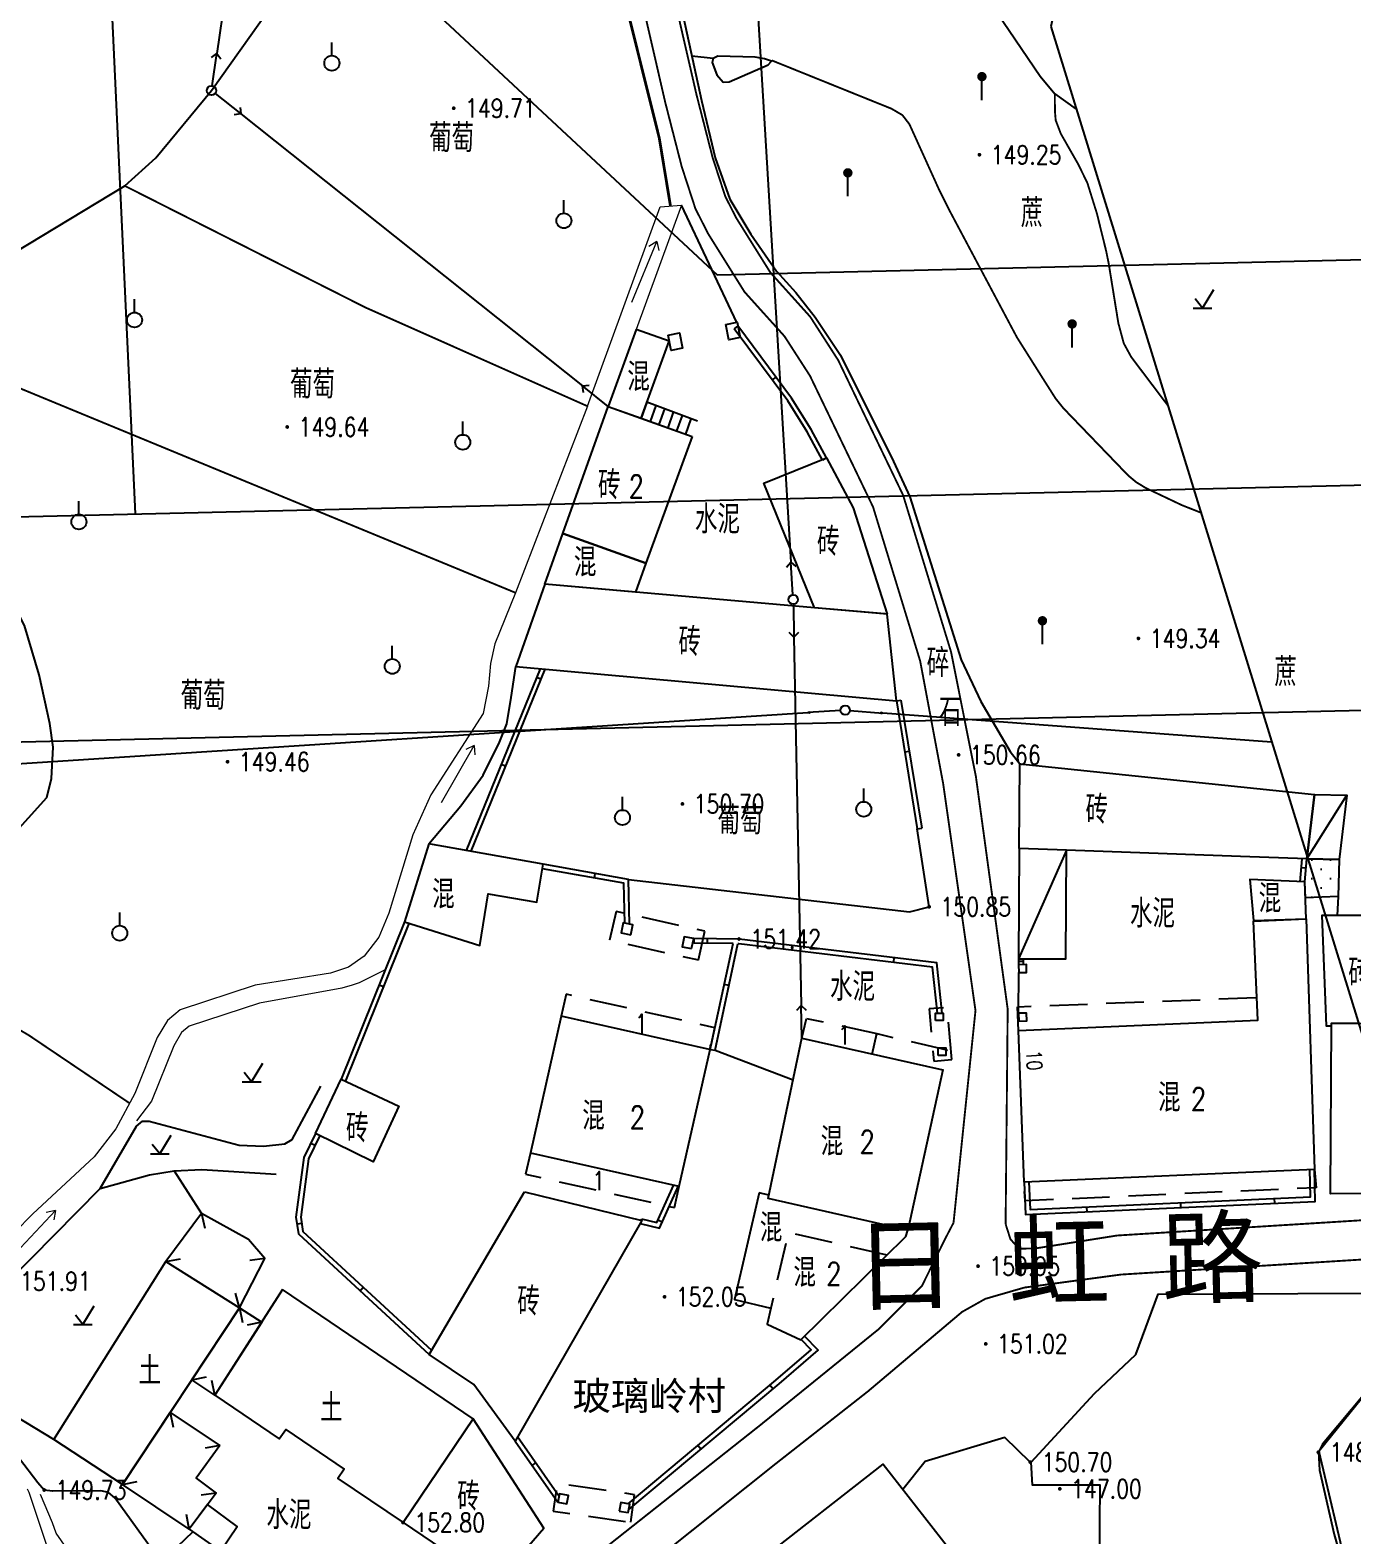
# Model space of a CAD drawing. Extents: x 529262 to 576451, y 2694391 to 2717535.
# Drawn here: x 567265.2 to 567335.6, y 2709041.1 to 2709121.3 of the extents above; entities that cross this region are included whole.
import ezdxf
from ezdxf.enums import TextEntityAlignment as Align
from ezdxf.xclip import XClip

# ---------------------------------------------------------------- set-up
doc = ezdxf.new("R2010")
doc.units = 0
doc.header["$XCLIPFRAME"] = 0
doc.linetypes.add('X2', pattern=[10, 8, -2])
doc.linetypes.add('X5', pattern=[3, 2, -1])
for name, color, linetype in [('DLDW', 8, 'Continuous'), ('DLSS', 4, 'Continuous'), ('DMTZ', 8, 'Continuous'), ('GCD', 8, 'Continuous'), ('GXYZ', 8, 'Continuous'), ('JMD', 8, 'Continuous'), ('PP-COM', 7, 'Continuous'), ('RD-中线', 40, 'Continuous'), ('RD-红线', 7, 'Continuous'), ('RD-路名', 7, 'Continuous'), ('ZBTZ', 8, 'Continuous'), ('ZJ', 7, 'Continuous')]:
    doc.layers.add(name, color=color, linetype=linetype)
doc.layers.add('SXSS', color=5, linetype='Continuous', lineweight=0)
doc.styles.add('HZ', font='rs.shx', dxfattribs={"width": 0.8, "bigfont": 'hztxt.shx'})
doc.styles.add('宋体', font='', dxfattribs={"width": 0.75})
doc.styles.add('黑体', font='simhei.ttf')
doc.styles.get('宋体').set_extended_font_data('SimSun')
doc.linetypes.add('10421', pattern='A,2,[150,AAA.SHX,S=0.5,R=0,X=0,Y=0.5],1e-11', length=2)
doc.linetypes.add('10422', pattern='A,0.75,[150,AAA.SHX,S=0.5,R=0,X=0,Y=0.5],1.5,[177,AAA.SHX,S=1,R=0,X=0,Y=0.4],0.75', length=3)
doc.linetypes.add('1161', pattern='A,0,[149,AAA.SHX,S=0.15,R=0,X=0,Y=0],-1.6', length=1.6)
doc.linetypes.add('445', pattern='A,8,-0.5,[147,AAA.SHX,S=1,R=0,X=0,Y=0],-1.5', length=10)

# ---------------------------------------------------------------- blocks, each defined once
blk = doc.blocks.new('A$C19FD0107')
at = {"layer": 'RD-中线', "color": 8, "linetype": 'Continuous', "flags": 128}
blk.add_lwpolyline([(-3741.979, 15023.644), (-3727.148, 14704.886)], dxfattribs=at)
for points in [[(-3924.204, 14701.033), (-3893.099, 14701.145, 0.004683), (-3889.353, 14701.193), (-3782.028, 14703.589, 0.000332), (-3781.629, 14703.598), (-3619.447, 14707.431, -0.006741), (-3614.055, 14707.485), (-3485.741, 14707.057, -0.035566), (-3464.488, 14705.472), (-3325.95, 14685.165, -0.015566), (-3307.565, 14681.883, 0.009233), (-3276.978, 14676.022), (-3080.162, 14637.603)], [(-4490.734, 14139.438, 0), (-4490.29, 14139.417)], [(-3818.251, 14086.168, 0), (-3817.74, 14086.169)]]:
    blk.add_lwpolyline(points, format="xyb", dxfattribs=at)
at = {"layer": 'RD-红线', "color": 8}
for points in [[(-3716.615, 14736.686), (-3696.164, 14717.621, 0.407531)], [(-3696.164, 14717.621), (-3619.73, 14719.427, -0.006741), (-3614.015, 14719.485), (-3519.914, 14719.171)]]:
    blk.add_lwpolyline(points, format="xyb", dxfattribs=at)
at = {"layer": 'RD-红线', "color": 8, "linetype": 'Continuous', "flags": 128}
blk.add_lwpolyline([(-3873.088, 14689.553), (-3781.76, 14691.592, 0.000332), (-3781.346, 14691.602), (-3616.629, 14695.494), (-3599.992, 14695.438)], format="xyb", dxfattribs=at)
blk = doc.blocks.new('gc013c')
at = {"linetype": 'Continuous'}
blk.add_line((0.5, 0), (4, 0), dxfattribs=at)
at = {"linetype": 'Continuous', "const_width": 0.15, "flags": 128}
blk.add_lwpolyline([(3.775, 0, 1), (3.925, 0, 1)], format="xyb", close=True, dxfattribs=at)
blk = doc.blocks.new('gc170')
at = {"color": 8, "linetype": 'Continuous'}
blk.add_circle((0, 0), 0.5, dxfattribs=at)
blk = doc.blocks.new('gc086')
at = {"color": 8}
for p, q in [((0, 0), (7, 0)), ((7, 0), (6.18, 0.57)), ((7, 0), (6.18, -0.57))]:
    blk.add_line(p, q, dxfattribs=at)
blk = doc.blocks.new('gc013b')
at = {"linetype": 'Continuous'}
blk.add_line((0.5, 0), (4, 0), dxfattribs=at)
at = {"linetype": 'Continuous', "flags": 128}
blk.add_lwpolyline([(3.5, 0.5), (4, 0), (3.5, -0.5)], dxfattribs=at)
blk = doc.blocks.new('gc165')
at = {"color": 8}
blk.add_line((0, 0), (0, 2), dxfattribs=at)
at = {"color": 8, "const_width": 0.5}
blk.add_lwpolyline([(-0.25, 2.5, 1), (0.25, 2.5, 1)], format="xyb", close=True, dxfattribs=at)
blk = doc.blocks.new('gc125')
at = {"color": 8}
blk.add_line((0, 0.8), (0, 2.2), dxfattribs=at)
blk.add_circle((0, 0), 0.8, dxfattribs=at)
blk = doc.blocks.new('GC200')
at = {"linetype": 'Continuous', "const_width": 0.2, "flags": 128}
blk.add_lwpolyline([(-0.1, 0, 1), (0.1, 0, 1)], format="xyb", close=True, dxfattribs=at)
blk = doc.blocks.new('gc123')
at = {"color": 8}
for p, q in [((0, 0), (1.2, 2)), ((-1, 0), (1, 0)), ((0, 0), (-0.8, 1))]:
    blk.add_line(p, q, dxfattribs=at)

msp = doc.modelspace()

# ---------------------------------------------------------------- hatches: boundary and pattern name
at = {"layer": 'DLDW', "linetype": 'Continuous'}
h = msp.add_hatch(dxfattribs=at)
h.set_pattern_fill('1061', color=256, scale=0.5, style=0)
h.set_pattern_definition([(0, (114.99765, 2.56804), (0.5, 0.5), [0, -1]), (0, (115.49765, 3.06804), (0.5, 0.5), [0, -1])])
h.paths.add_polyline_path([(567334.951, 2709077.073), (567334.894, 2709075.105), (567333.156, 2709075.033), (567333.23, 2709077.106)])

# ---------------------------------------------------------------- linework, layer by layer
at = {"color": 8, "linetype": 'Continuous', "flags": 128}
msp.add_lwpolyline([(567209.956, 2709328.306), (567242.359, 2709376.873), (567237.386, 2709487.838), (567226.241, 2709566.338), (567250.471, 2709637.466), (567310.691, 2709648.291), (567365.176, 2709659.753), (567568.23, 2709904.38), (567652.452, 2709866.094), (567570.025, 2709683.533), (567490.632, 2709613.794), (567456.674, 2709542.126), (567415.71, 2709492.593), (567416.103, 2709370.575), (567398.267, 2709255.857), (567341.513, 2709220.051), (567319.6, 2709121.447), (567354.869, 2709007.157), (567377.977, 2708907.793), (567342.698, 2708646.362), (567189.906, 2708654.057), (567219.676, 2708986.987), (567146.446, 2709250.882)], dxfattribs=at)
at = {"layer": 'DLDW', "linetype": 'Continuous', "elevation": 148.813, "flags": 128}
msp.add_lwpolyline([(567334.951, 2709077.073), (567334.894, 2709075.105), (567333.156, 2709075.033), (567333.127, 2709075.888), (567333.23, 2709077.106)], close=True, dxfattribs=at)
at = {"layer": 'DLSS', "linetype": 'X2', "const_width": 0.1, "flags": 128}
msp.add_lwpolyline([(567317.192, 2709057.662), (567317.303, 2709069.11), (567315.611, 2709081.491), (567314.288, 2709088.129), (567311.735, 2709096.48), (567308.275, 2709103.677), (567306.784, 2709105.992), (567304.664, 2709108.346), (567302.85, 2709111.246), (567302.262, 2709112.401), (567301.591, 2709114.463), (567300.731, 2709117.816), (567298.587, 2709127.127), (567297.714, 2709132.374), (567295.643, 2709147.586), (567296.397, 2709153.684), (567299.665, 2709172.856), (567300.506, 2709183.401), (567300.818, 2709191.078), (567301.471, 2709192.936), (567302.533, 2709194.287), (567310.959, 2709203.995), (567315.449, 2709209.747), (567319.106, 2709213.635), (567319.962, 2709215.01), (567320.328, 2709216.144), (567320.34, 2709217.012), (567319.065, 2709218.56), (567316.97, 2709219.629), (567310.921, 2709222.078), (567304.017, 2709225.375), (567297.956, 2709228.499), (567294.865, 2709230.534), (567290.975, 2709233.186), (567289.323, 2709234.327), (567287.563, 2709236.221), (567285.906, 2709239.201), (567285.071, 2709241.695), (567284.726, 2709243.527), (567284.826, 2709246.681), (567284.785, 2709247.616), (567284.804, 2709248.302), (567285.302, 2709252.568)], dxfattribs=at)
at = {"layer": 'DLSS', "linetype": 'Continuous', "const_width": 0.1, "flags": 128}
for points in [[(567314.419, 2709057.73), (567315.588, 2709069.035), (567313.867, 2709081.118), (567312.641, 2709087.654), (567310.134, 2709095.855), (567306.777, 2709102.838), (567305.418, 2709104.947), (567303.29, 2709107.31), (567301.357, 2709110.401), (567300.674, 2709111.743), (567299.944, 2709113.984), (567299.065, 2709117.411), (567296.905, 2709126.794)], [(567339.798, 2709055.996), (567323.333, 2709054.97), (567318.196, 2709054.279)]]:
    msp.add_lwpolyline(points, dxfattribs=at)
at = {"layer": 'DLSS', "linetype": 'Continuous', "const_width": 0.1, "elevation": 151.029, "flags": 128}
msp.add_lwpolyline([(567314.419, 2709057.73), (567313.976, 2709056.881), (567312.744, 2709054.38), (567310.46, 2709052.085), (567304.114, 2709046.941), (567288.721, 2709034.756), (567286.121, 2709032.483), (567281.85, 2709027.799), (567280.825, 2709026.96), (567279.625, 2709026.401), (567277.979, 2709025.929), (567261.674, 2709023.193), (567258.783, 2709022.943), (567257.024, 2709022.846)], dxfattribs=at)
at = {"layer": 'DLSS', "linetype": 'X2', "const_width": 0.1, "flags": 128}
for points, elevation in [([(567339.164, 2709058.05), (567323.129, 2709057.05), (567318.781, 2709056.363), (567317.918, 2709056.349), (567317.45, 2709056.847), (567317.192, 2709057.662)], 149.937), ([(567294.17, 2709010.906), (567289.248, 2709016.548), (567282.765, 2709022.726), (567282.693, 2709023.55), (567282.786, 2709024.201), (567283.764, 2709025.923), (567288.177, 2709031.071), (567295.059, 2709036.994), (567304.853, 2709044.819), (567309.866, 2709048.753), (567314.872, 2709052.98), (567316.11, 2709053.677), (567318.196, 2709054.279)], 150.224)]:
    msp.add_lwpolyline(points, dxfattribs=dict(at, elevation=elevation))
at = {"layer": 'DMTZ', "linetype": '10421', "flags": 128}
for points, elevation in [([(567256.13, 2709043.929), (567256.095, 2709045.046), (567257.716, 2709051.422), (567258.635, 2709063.536), (567260.225, 2709070.589), (567260.028, 2709072.764), (567260.498, 2709073.973), (567260.916, 2709074.616), (567266.127, 2709080.389), (567266.389, 2709081.388), (567266.466, 2709083.059), (567266.293, 2709084.331), (567265.726, 2709086.912), (567264.936, 2709089.535), (567264.015, 2709091.372), (567261.999, 2709094.454), (567260.831, 2709096.538), (567258.536, 2709101.625), (567257.747, 2709102.519), (567255.797, 2709104.131), (567255.573, 2709104.902), (567255.602, 2709106.735), (567255.765, 2709110.796), (567256.128, 2709112.144), (567258.156, 2709116.082), (567258.478, 2709117.405), (567258.48, 2709119.536), (567258.294, 2709123.894), (567257.742, 2709131.122), (567258.03, 2709140.215), (567258.211, 2709141.85), (567258.62, 2709142.489), (567258.903, 2709142.691), (567260.128, 2709143.09), (567262.565, 2709143.485), (567264.27, 2709143.324), (567267.59, 2709142.562), (567270.346, 2709141.543), (567282.141, 2709137.256), (567284.271, 2709136.863), (567290.328, 2709137.287), (567292.825, 2709137.736)], 149.685), ([(567297.824, 2709137.003), (567297.742, 2709135.507), (567297.979, 2709131.558), (567298.454, 2709128.478), (567299.261, 2709125.517), (567301.002, 2709117.506), (567301.718, 2709114.46), (567302.51, 2709112.25), (567303.62, 2709110.384), (567304.996, 2709108.425), (567306.016, 2709107.289), (567307.05, 2709105.964)], 148.98), ([(567255.602, 2709106.735), (567256.841, 2709105.377), (567257.176, 2709105.3), (567258.634, 2709105.942), (567261.459, 2709107.639), (567270.294, 2709112.957), (567271.931, 2709114.461), (567274.895, 2709118.038), (567277.959, 2709122.338), (567280.441, 2709124.964), (567282.34, 2709126.394), (567284.55, 2709127.04), (567286.87, 2709127.278), (567294.666, 2709127.383)], 150.301), ([(567315.739, 2709123.685), (567315.739, 2709123.685), (567315.739, 2709123.685), (567315.739, 2709123.685), (567315.739, 2709123.685), (567319.026, 2709118.802), (567319.813, 2709117.871), (567320.957, 2709117.05)], 148.97), ([(567301.621, 2709119.743), (567301.571, 2709119.536), (567301.82, 2709118.872), (567302.145, 2709118.484), (567302.464, 2709118.51), (567304.549, 2709119.407), (567304.72, 2709119.606), (567304.354, 2709119.73), (567303.851, 2709119.811), (567301.867, 2709119.871), (567301.621, 2709119.743)], 149.611), ([(567307.05, 2709105.964), (567308.4, 2709103.952), (567311.22, 2709098.286), (567312.097, 2709096.397), (567314.821, 2709087.715), (567315.867, 2709085.487), (567317.427, 2709082.836), (567317.945, 2709082.169)], 150.375), ([(567286.484, 2709077.917), (567288.176, 2709079.934), (567289.376, 2709081.569), (567290.241, 2709083.326), (567290.63, 2709084.297), (567290.861, 2709085.707), (567291.104, 2709087.359)], 150.71), ([(567263.701, 2709046.43), (567263.146, 2709047.302), (567262.552, 2709048.355), (567262.394, 2709048.976), (567262.413, 2709050.807), (567262.696, 2709052.811), (567263.068, 2709053.548), (567264.104, 2709054.615), (567268.972, 2709059.558), (567270.907, 2709062.871), (567271.22, 2709063.149), (567271.578, 2709063.137), (567276.374, 2709061.871), (567277.678, 2709061.809), (567278.816, 2709061.928), (567279.202, 2709062.166), (567280.732, 2709065.006)], 150.883), ([(567268.972, 2709059.558), (567271.601, 2709060.274), (567272.921, 2709060.494), (567274.39, 2709060.575), (567278.349, 2709060.325)], 151.897), ([(567266.499, 2709046.188), (567263.409, 2709048.045), (567263.054, 2709048.419), (567263.099, 2709049.344), (567264.104, 2709054.615)], 152.585), ([(567265.998, 2709043.493), (567265.649, 2709043.88), (567263.701, 2709046.43)], 150.883), ([(567273.907, 2709041.262), (567273.081, 2709040.462), (567272.433, 2709040.219), (567272.063, 2709040.094), (567271.818, 2709040.219), (567269.763, 2709043.075), (567269.419, 2709043.355), (567269.008, 2709043.448), (567266.432, 2709043.424), (567265.998, 2709043.493)], 150.09)]:
    msp.add_lwpolyline(points, dxfattribs=dict(at, elevation=elevation))
at = {"layer": 'DMTZ', "linetype": '10422', "flags": 128}
for points, elevation in [([(567297.113, 2709076.022), (567312.066, 2709074.283)], 151.427), ([(567336.427, 2709048.764), (567334.071, 2709045.93), (567333.847, 2709045.507), (567333.91, 2709044.551), (567334.685, 2709041.129), (567335.983, 2709036.593), (567336.305, 2709035.76), (567338.681, 2709032.069), (567340.869, 2709027.587), (567342.496, 2709024.906), (567343.931, 2709022.354), (567344.703, 2709020.003)], 149.239)]:
    msp.add_lwpolyline(points, dxfattribs=dict(at, elevation=elevation))
at = {"layer": 'GXYZ', "linetype": 'Continuous'}
for p, q in [((567278.788, 2709144.979, 151.444), (567275.181, 2709120.017)), ((567303.511, 2709130.149), (567305.762, 2709092.918)), ((567276.459, 2709116.793), (567294.664, 2709102.303, 150.063)), ((567305.922, 2709088.922), (567306.311, 2709069.306, 151.478)), ((567261.47, 2709081.97), (567306.659, 2709084.902)), ((567310.649, 2709084.883), (567331.359, 2709083.341, 68.525))]:
    msp.add_line(p, q, dxfattribs=at)
at = {"layer": 'JMD', "linetype": 'Continuous'}
for p, q in [((567302.932, 2709105.501), (567302.731, 2709105.352)), ((567304.956, 2709102.775, 150.262), (567304.755, 2709102.626, 150.262)), ((567298.09, 2709101.432), (567297.784, 2709100.586)), ((567300.775, 2709100.425), (567298.09, 2709101.432)), ((567298.558, 2709101.256), (567298.256, 2709100.417)), ((567299.026, 2709101.081), (567298.729, 2709100.247)), ((567299.494, 2709100.905), (567299.202, 2709100.078)), ((567299.962, 2709100.73), (567299.674, 2709099.909)), ((567297.784, 2709100.586), (567300.495, 2709099.615)), ((567300.43, 2709100.554), (567300.147, 2709099.74)), ((567307.661, 2709098.47), (567307.441, 2709098.351)), ((567292.217, 2709086.791, 150.366), (567292.449, 2709086.697, 150.366)), ((567311.373, 2709085.535), (567311.619, 2709085.575)), ((567311.817, 2709082.806), (567312.064, 2709082.846)), ((567290.331, 2709082.161, 150.366), (567290.563, 2709082.066, 150.366)), ((567333.23, 2709077.106, 149.494), (567335.37, 2709080.503, 150.851)), ((567312.485, 2709078.713), (567312.731, 2709078.753)), ((567320.434, 2709077.569), (567317.885, 2709071.794)), ((567295.324, 2709076.339), (567295.28, 2709076.093)), ((567333.188, 2709076.619), (567332.939, 2709076.64)), ((567300.585, 2709072.868), (567300.582, 2709072.618)), ((567301.302, 2709072.861, 151.477), (567301.3, 2709072.611, 151.477)), ((567306.278, 2709072.449, 151.477), (567306.248, 2709072.201, 151.477)), ((567311.243, 2709071.852, 151.477), (567311.213, 2709071.604, 151.477)), ((567317.885, 2709071.666), (567318.135, 2709071.664)), ((567283.828, 2709070.407), (567284.06, 2709070.314)), ((567302.46, 2709070.368, 151.421), (567302.215, 2709070.421, 151.421)), ((567301.45, 2709066.953), (567301.483, 2709067.201)), ((567280.195, 2709061.968), (567280.419, 2709061.858)), ((567331.523, 2709058.771), (567331.512, 2709059.021)), ((567274.374, 2709058.228), (567274.543, 2709057.446)), ((567321.534, 2709058.318), (567321.522, 2709058.568)), ((567326.528, 2709058.545), (567326.517, 2709058.795)), ((567279.457, 2709057.673, 151.62), (567279.704, 2709057.711, 151.62)), ((567297.775, 2709057.864), (567297.794, 2709057.942)), ((567298.905, 2709057.764, 152.299), (567298.677, 2709057.866, 152.299)), ((567272.474, 2709055.663), (567273.26, 2709055.811)), ((567277.742, 2709055.819), (567276.947, 2709055.728)), ((567282.812, 2709054.112, 151.62), (567282.981, 2709054.295, 151.62)), ((567276.385, 2709053.204), (567276.175, 2709053.976)), ((567276.385, 2709053.204), (567276.551, 2709052.422)), ((567277.579, 2709052.441), (567276.798, 2709052.269)), ((567273.847, 2709049.361), (567274.631, 2709049.521)), ((567275.088, 2709048.542), (567274.921, 2709049.325)), ((567304.794, 2709048.878, 151.279), (567304.634, 2709049.07, 151.279)), ((567272.696, 2709047.616), (567272.856, 2709046.833)), ((567275.343, 2709045.869), (567274.556, 2709045.725)), ((567300.96, 2709045.669, 151.279), (567300.8, 2709045.86, 151.279)), ((567291.978, 2709044.795), (567292.183, 2709044.938)), ((567270.167, 2709043.785), (567270.951, 2709043.943)), ((567275.15, 2709043.331), (567274.359, 2709043.216)), ((567273.713, 2709041.407), (567273.578, 2709042.195))]:
    msp.add_line(p, q, dxfattribs=at)
at = {"layer": 'JMD', "linetype": 'Continuous', "flags": 128}
for points, elevation in [([(567302.3, 2709105.585), (567302.894, 2709105.706), (567303.049, 2709104.883), (567302.455, 2709104.762)], 150.454), ([(567299.266, 2709104.685), (567297.518, 2709105.317), (567296.034, 2709101.213), (567297.784, 2709100.586)], 149.602), ([(567299.228, 2709105.013), (567299.822, 2709105.134), (567299.977, 2709104.311), (567299.383, 2709104.19)], 150.444), ([(567300.495, 2709099.615), (567298.029, 2709092.866), (567293.606, 2709094.448), (567296.034, 2709101.213)], 150.705), ([(567307.017, 2709090.493), (567304.318, 2709097.13), (567307.661, 2709098.47), (567309.079, 2709095.816), (567310.877, 2709090.141)], 150.54), ([(567298.029, 2709092.866), (567297.49, 2709091.324), (567292.652, 2709091.746), (567293.606, 2709094.448)], 150.597), ([(567317.919, 2709077.66), (567317.945, 2709082.169), (567333.649, 2709080.536), (567333.23, 2709077.106), (567329.694, 2709077.234), (567320.434, 2709077.569)], 150.765), ([(567286.484, 2709077.917), (567285.174, 2709073.759), (567289.184, 2709072.496), (567289.641, 2709075.256), (567292.231, 2709074.814), (567292.572, 2709076.826)], 150.555), ([(567333.194, 2709073.916), (567333.127, 2709075.888), (567330.201, 2709076.008), (567330.386, 2709073.825)], 150.029), ([(567297.225, 2709073.071), (567297.337, 2709073.603), (567296.826, 2709073.701), (567296.714, 2709073.169)], 153.434), ([(567300.473, 2709072.336), (567300.585, 2709072.868), (567300.074, 2709072.966), (567299.962, 2709072.434)], 152.399), ([(567317.895, 2709071.055), (567318.313, 2709071.066), (567318.302, 2709071.484), (567317.884, 2709071.473)], 150.844), ([(567313.461, 2709068.496), (567313.461, 2709068.896), (567313.861, 2709068.896), (567313.861, 2709068.496)], 150.881), ([(567317.898, 2709068.471), (567318.316, 2709068.482), (567318.305, 2709068.9), (567317.887, 2709068.889)], 150.825), ([(567313.605, 2709066.645), (567313.605, 2709067.045), (567314.005, 2709067.045), (567314.005, 2709066.645)], 150.875), ([(567281.811, 2709065.38), (567284.874, 2709063.938), (567283.51, 2709060.983), (567280.446, 2709062.48)], 150.684), ([(567291.579, 2709059.37), (567297.821, 2709057.852), (567291.067, 2709046.1), (567288.873, 2709049.113), (567286.486, 2709050.72)], 151.923), ([(567304.063, 2709059.331), (567302.752, 2709053.635), (567304.689, 2709053.184), (567304.486, 2709052.322), (567306.278, 2709051.488), (567311.884, 2709056.991), (567311.977, 2709057.332), (567304.54, 2709059.027), (567304.578, 2709059.201)], 151.563), ([(567276.385, 2709053.204), (567277.742, 2709055.819), (567276.866, 2709056.843), (567274.374, 2709058.228), (567272.474, 2709055.663)], 153.099), ([(567266.499, 2709046.188), (567272.474, 2709055.663), (567276.385, 2709053.204), (567270.167, 2709043.785)], 152.585), ([(567278.684, 2709054.169), (567275.088, 2709048.542), (567278.514, 2709046.222), (567278.853, 2709046.722), (567281.976, 2709044.608), (567281.637, 2709044.108), (567285.101, 2709041.763), (567288.83, 2709047.292)], 152.289), ([(567322.13, 2709028.75), (567322.155, 2709035.366), (567322.219, 2709043.75), (567318.623, 2709043.75), (567318.558, 2709044.981), (567321.924, 2709048.643), (567324.134, 2709050.712), (567325.323, 2709053.929), (567336.477, 2709053.983), (567337.48, 2709049.995), (567333.87, 2709045.551), (567335.983, 2709036.593), (567338.681, 2709032.069), (567344.269, 2709021.325), (567343.781, 2709020.603), (567335.177, 2709024.26), (567328.315, 2709027.89), (567322.13, 2709028.75)], 650.295), ([(567276.385, 2709053.204), (567277.579, 2709052.441), (567275.088, 2709048.542), (567273.847, 2709049.361)], 153.099), ([(567275.343, 2709045.869), (567274.086, 2709044.126), (567275.15, 2709043.331), (567273.713, 2709041.407), (567270.167, 2709043.785), (567272.696, 2709047.616)], 151.367), ([(567314.667, 2709039.752), (567305.402, 2709032.528), (567302.783, 2709037.181), (567304.082, 2709039.723), (567310.679, 2709044.867)], 148.663), ([(567293.346, 2709042.838), (567293.825, 2709042.761), (567293.917, 2709043.208), (567293.438, 2709043.285)], 151.368), ([(567273.713, 2709041.407), (567275.384, 2709040.243), (567276.276, 2709041.542), (567274.696, 2709042.722)], 150.441), ([(567296.616, 2709042.374), (567297.095, 2709042.297), (567297.187, 2709042.744), (567296.708, 2709042.821)], 151.149)]:
    msp.add_lwpolyline(points, close=True, dxfattribs=dict(at, elevation=elevation))
for points, elevation in [([(567307.441, 2709098.351), (567306.628, 2709099.861), (567305.589, 2709101.503), (567302.731, 2709105.352)], 150.262), ([(567307.661, 2709098.47), (567306.844, 2709099.987), (567305.796, 2709101.644), (567302.932, 2709105.501)], 150.262), ([(567292.401, 2709087.242), (567288.459, 2709077.563)], 150.366), ([(567292.661, 2709087.219), (567288.711, 2709077.518)], 150.366), ([(567333.649, 2709080.536), (567335.37, 2709080.503), (567334.951, 2709077.073), (567333.23, 2709077.106), (567333.649, 2709080.536)], 150.851), ([(567313.818, 2709068.896), (567313.53, 2709071.577), (567302.994, 2709072.844), (567300.585, 2709072.868)], 151.477), ([(567302.685, 2709072.597), (567300.582, 2709072.618)], 151.477), ([(567301.45, 2709066.953), (567301.716, 2709066.917), (567302.94, 2709072.595)], 151.421), ([(567301.483, 2709067.201), (567301.52, 2709067.196), (567302.685, 2709072.597)], 151.421), ([(567313.566, 2709068.896), (567313.302, 2709071.353), (567302.977, 2709072.594), (567302.94, 2709072.595)], 151.477), ([(567279.819, 2709061.2), (567279.402, 2709058.029), (567279.541, 2709057.131), (567286.486, 2709050.72)], 151.62), ([(567280.061, 2709061.127), (567279.654, 2709058.032), (567279.774, 2709057.256), (567286.615, 2709050.94)], 151.62), ([(567297.735, 2709057.699), (567298.765, 2709057.448), (567299.764, 2709059.69)], 152.299), ([(567297.794, 2709057.942), (567298.621, 2709057.74), (567299.515, 2709059.746)], 152.299), ([(567297.095, 2709042.759), (567304.962, 2709049.345), (567306.841, 2709050.96), (567306.301, 2709051.511)], 151.279), ([(567297.127, 2709042.459), (567305.124, 2709049.154), (567307.207, 2709050.945), (567306.479, 2709051.686)], 151.279)]:
    msp.add_lwpolyline(points, dxfattribs=dict(at, elevation=elevation))
for points in [[(567310.877, 2709090.141), (567310.753, 2709090.167), (567307.017, 2709090.493), (567292.652, 2709091.746), (567291.104, 2709087.359), (567311.373, 2709085.535)], [(567320.434, 2709077.569), (567317.919, 2709077.66), (567317.885, 2709071.794), (567320.401, 2709071.78)], [(567333.644, 2709060.574), (567318.184, 2709059.891), (567317.876, 2709067.966), (567330.62, 2709068.529), (567330.387, 2709073.793), (567333.194, 2709073.916)], [(567337.391, 2709074.099), (567334.038, 2709074.095), (567334.271, 2709068.224), (567334.539, 2709068.223), (567334.54, 2709068.36), (567337.362, 2709068.346)], [(567301.45, 2709066.953), (567301.418, 2709066.96), (567293.525, 2709068.735), (567291.889, 2709061.461), (567299.782, 2709059.686), (567299.814, 2709059.679)], [(567306.346, 2709067.556), (567313.842, 2709065.87), (567311.977, 2709057.332), (567304.54, 2709059.027)], [(567288.83, 2709047.292), (567285.101, 2709041.763), (567289.24, 2709038.959), (567289.995, 2709038.447), (567292.598, 2709041.456)]]:
    msp.add_lwpolyline(points, close=True, dxfattribs=at)
for points in [[(567311.373, 2709085.535), (567312.485, 2709078.713)], [(567311.619, 2709085.575), (567312.731, 2709078.753)], [(567297.159, 2709073.637), (567297.113, 2709076.022), (567292.572, 2709076.826)], [(567332.877, 2709075.898), (567332.98, 2709077.115)], [(567333.127, 2709075.888), (567333.23, 2709077.106)], [(567296.908, 2709073.685), (567296.867, 2709075.812), (567292.528, 2709076.58)], [(567285.174, 2709073.759), (567281.811, 2709065.38)], [(567285.406, 2709073.666), (567282.043, 2709065.287)], [(567317.885, 2709071.794), (567317.884, 2709071.473)], [(567318.135, 2709071.793), (567318.134, 2709071.48)], [(567338.783, 2709059.285), (567334.494, 2709059.267), (567334.54, 2709068.36), (567335.984, 2709068.353)], [(567280.446, 2709062.48), (567279.819, 2709061.2)], [(567280.67, 2709062.37), (567280.061, 2709061.127)], [(567318.184, 2709059.891), (567318.26, 2709058.17), (567333.679, 2709058.869), (567333.644, 2709060.574)], [(567318.433, 2709059.902), (567318.498, 2709058.431), (567333.424, 2709059.108), (567333.394, 2709060.569)], [(567291.204, 2709046.34), (567293.415, 2709043.175)], [(567291.067, 2709046.1), (567293.346, 2709042.838)]]:
    msp.add_lwpolyline(points, dxfattribs=at)
at = {"layer": 'JMD', "linetype": 'X5', "flags": 128}
for points, elevation in [([(567300.83, 2709071.728), (567301.183, 2709073.255), (567296.444, 2709074.311), (567296.091, 2709072.784)], 152.767), ([(567314.336, 2709066.421), (567314.087, 2709069.203), (567313.124, 2709069.117), (567313.373, 2709066.335)], 152.289), ([(567297.228, 2709041.775), (567297.421, 2709043.243), (567293.313, 2709043.836), (567293.102, 2709042.37)], 153.579)]:
    msp.add_lwpolyline(points, close=True, dxfattribs=dict(at, elevation=elevation))
for points in [[(567301.45, 2709066.953), (567301.711, 2709068.117), (567293.787, 2709069.899), (567293.525, 2709068.735)], [(567310.094, 2709066.713), (567310.332, 2709067.802), (567314.053, 2709066.94), (567313.842, 2709065.87)], [(567291.889, 2709061.461), (567291.632, 2709060.318), (567299.557, 2709058.536), (567299.814, 2709059.679)]]:
    msp.add_lwpolyline(points, dxfattribs=at)
for points, elevation in [([(567317.876, 2709067.966), (567317.827, 2709069.24), (567330.567, 2709069.726)], 149.819), ([(567306.346, 2709067.556), (567306.597, 2709068.618), (567310.332, 2709067.802), (567310.094, 2709066.713)], 151.478), ([(567333.644, 2709060.574), (567333.738, 2709059.596), (567318.228, 2709058.897), (567318.184, 2709059.891)], 152.541), ([(567310.877, 2709056.005), (567305.617, 2709057.216), (567304.689, 2709053.184)], 154.56)]:
    msp.add_lwpolyline(points, dxfattribs=dict(at, elevation=elevation))
at = {"layer": 'JMD', "linetype": '445', "elevation": 150.701, "flags": 128}
msp.add_lwpolyline([(567318.508, 2709044.981), (567317.155, 2709046.299), (567312.909, 2709045.007), (567311.726, 2709043.523)], dxfattribs=at)
at = {"layer": 'SXSS', "color": 8, "linetype": 'Continuous', "const_width": 0.15, "flags": 128}
msp.add_lwpolyline([(567299.344, 2709111.891), (567298.748, 2709115.506), (567296.558, 2709124.304), (567296.171, 2709126.421), (567295.972, 2709126.863), (567295.746, 2709127.208), (567294.576, 2709128.164), (567294.393, 2709128.485), (567294.449, 2709128.93), (567295.057, 2709130.591), (567295.227, 2709131.416), (567295.233, 2709132.205), (567295.04, 2709135.126), (567294.497, 2709137.535), (567294.169, 2709138.469)], dxfattribs=at)
at = {"layer": 'SXSS', "color": 8, "linetype": 'Continuous', "flags": 128}
for points, elevation in [([(567294.933, 2709101.221), (567298.791, 2709111.853), (567299.925, 2709111.931)], 150.515), ([(567299.925, 2709111.931), (567297.518, 2709105.317)], 148.665), ([(567294.933, 2709101.221), (567291.086, 2709091.29), (567289.982, 2709088.57), (567289.753, 2709087.522), (567289.653, 2709086.308), (567289.375, 2709084.853), (567286.58, 2709080.53), (567285.632, 2709078.389), (567284.344, 2709074.222), (567283.81, 2709072.943), (567283.032, 2709071.926), (567282.192, 2709071.344), (567281.242, 2709071.022), (567277.222, 2709070.384), (567273.238, 2709069.073), (567272.558, 2709068.506), (567272.013, 2709067.593), (567270.813, 2709064.623), (567269.816, 2709062.738), (567268.657, 2709061.244), (567265.392, 2709058.198), (567263.417, 2709056.221)], 150.515), ([(567284.149, 2709071.205), (567282.769, 2709070.506), (567282.4, 2709070.383), (567281.843, 2709070.233), (567277.452, 2709069.432), (567273.721, 2709068.203), (567273.311, 2709067.862), (567272.891, 2709067.157), (567271.7, 2709064.211), (567270.916, 2709063.158)], 150.515), ([(567269.427, 2709025.474), (567269.095, 2709027.327), (567268.904, 2709028.757), (567268.616, 2709034.036), (567268.409, 2709035.388), (567268.155, 2709036.246), (567266.698, 2709039.162), (567266.247, 2709040.213), (567265.184, 2709043.362), (567265.1, 2709043.534)], 150.091), ([(567269.845, 2709025.591), (567270.224, 2709026.736), (567270.493, 2709028.695), (567269.814, 2709031.904), (567269.662, 2709035.494), (567268.465, 2709038.564), (567266.631, 2709041.19), (567266.439, 2709041.754), (567265.792, 2709043.263)], 150.883)]:
    msp.add_lwpolyline(points, dxfattribs=dict(at, elevation=elevation))
at = {"layer": 'ZBTZ', "linetype": '1161', "flags": 128}
for points, elevation in [([(567301.621, 2709119.743), (567300.489, 2709119.865)], 149.611), ([(567302.883, 2709105.681), (567299.925, 2709111.931)], 150.434), ([(567312.066, 2709074.283), (567313.121, 2709074.56), (567312.485, 2709078.713)], 150.999), ([(567334.894, 2709075.105), (567334.841, 2709074.096)], 148.813), ([(567317.887, 2709068.889), (567317.895, 2709071.055)], 150.824), ([(567301.716, 2709066.917), (567305.876, 2709065.339)], 151.472), ([(567272.921, 2709060.494), (567274.374, 2709058.228)], 151.9)]:
    msp.add_lwpolyline(points, dxfattribs=dict(at, elevation=elevation))
at = {"layer": 'ZBTZ', "linetype": 'Continuous', "const_width": 0.1, "flags": 128}
for points, elevation in [([(567327.59, 2709095.554), (567326.576, 2709095.955), (567324.657, 2709096.867), (567324.138, 2709097.184), (567323.725, 2709097.529), (567320.273, 2709101.113), (567319.857, 2709101.631), (567319.145, 2709102.752), (567317.794, 2709104.894), (567314.212, 2709111.633), (567313.633, 2709112.794), (567312.069, 2709116.247), (567311.697, 2709116.729), (567311.118, 2709117.07), (567304.742, 2709119.643)], 149.599), ([(567319.813, 2709117.871), (567319.819, 2709116.927), (567319.859, 2709116.457), (567320.133, 2709115.736), (567321.065, 2709114.104), (567321.549, 2709113.107), (567322.056, 2709111.482), (567322.551, 2709109.472), (567322.687, 2709108.796), (567323.196, 2709105.646), (567323.485, 2709104.572), (567323.883, 2709103.843), (567325.826, 2709101.271)], 149.568), ([(567270.294, 2709112.957), (567283.093, 2709106.486), (567294.933, 2709101.221)], 150.47), ([(567257.176, 2709105.3), (567262.417, 2709103.121), (567291.086, 2709091.29)], 150.301), ([(567260.225, 2709070.589), (567265.168, 2709067.721), (567270.536, 2709064.099)], 149.623)]:
    msp.add_lwpolyline(points, dxfattribs=dict(at, elevation=elevation))

# ---------------------------------------------------------------- block references
at = {"layer": 'GCD', "linetype": 'Continuous'}
ref = msp.add_blockref('GC200', (567287.8, 2709117.095, 149.71), dxfattribs=dict(at, xscale=0.5, yscale=0.5, zscale=0.5))
ref.add_attrib('height', '149.71', dxfattribs={"linetype": 'Continuous', "height": 1, "style": 'HZ', "width": 0.8}).set_placement((567288.4, 2709117.095, 149.71), align=Align.MIDDLE_LEFT)
ref = msp.add_blockref('GC200', (567315.798, 2709114.619, 149.25), dxfattribs=dict(at, xscale=0.5, yscale=0.5, zscale=0.5))
ref.add_attrib('height', '149.25', dxfattribs={"linetype": 'Continuous', "height": 1, "style": 'HZ', "width": 0.8}).set_placement((567316.398, 2709114.619, 149.25), align=Align.MIDDLE_LEFT)
ref = msp.add_blockref('GC200', (567278.938, 2709100.118, 149.64), dxfattribs=dict(at, xscale=0.5, yscale=0.5, zscale=0.5))
ref.add_attrib('height', '149.64', dxfattribs={"linetype": 'Continuous', "height": 1, "style": 'HZ', "width": 0.8}).set_placement((567279.538, 2709100.118, 149.64), align=Align.MIDDLE_LEFT)
ref = msp.add_blockref('GC200', (567324.264, 2709088.857, 149.34), dxfattribs=dict(at, xscale=0.5, yscale=0.5, zscale=0.5))
ref.add_attrib('height', '149.34', dxfattribs={"linetype": 'Continuous', "height": 1, "style": 'HZ', "width": 0.8}).set_placement((567324.864, 2709088.857, 149.34), align=Align.MIDDLE_LEFT)
ref = msp.add_blockref('GC200', (567314.69, 2709082.65, 150.657), dxfattribs=dict(at, xscale=0.5, yscale=0.5, zscale=0.5))
ref.add_attrib('height', '150.66', dxfattribs={"linetype": 'Continuous', "height": 1, "style": 'HZ', "width": 0.8}).set_placement((567315.29, 2709082.65, 150.657), align=Align.MIDDLE_LEFT)
ref = msp.add_blockref('GC200', (567275.756, 2709082.286, 149.463), dxfattribs=dict(at, xscale=0.5, yscale=0.5, zscale=0.5))
ref.add_attrib('height', '149.46', dxfattribs={"linetype": 'Continuous', "height": 1, "style": 'HZ', "width": 0.8}).set_placement((567276.356, 2709082.286, 149.463), align=Align.MIDDLE_LEFT)
ref = msp.add_blockref('GC200', (567299.981, 2709080.039, 150.7), dxfattribs=dict(at, xscale=0.5, yscale=0.5, zscale=0.5))
ref.add_attrib('height', '150.70', dxfattribs={"linetype": 'Continuous', "height": 1, "style": 'HZ', "width": 0.8}).set_placement((567300.581, 2709080.039, 150.7), align=Align.MIDDLE_LEFT)
ref = msp.add_blockref('GC200', (567313.121, 2709074.56, 150.854), dxfattribs=dict(at, xscale=0.5, yscale=0.5, zscale=0.5))
ref.add_attrib('height', '150.85', dxfattribs={"linetype": 'Continuous', "height": 1, "style": 'HZ', "width": 0.8}).set_placement((567313.721, 2709074.56, 150.854), align=Align.MIDDLE_LEFT)
ref = msp.add_blockref('GC200', (567302.994, 2709072.844, 151.421), dxfattribs=dict(at, xscale=0.5, yscale=0.5, zscale=0.5))
ref.add_attrib('height', '151.42', dxfattribs={"linetype": 'Continuous', "height": 1, "style": 'HZ', "width": 0.8}).set_placement((567303.594, 2709072.844, 151.421), align=Align.MIDDLE_LEFT)
ref = msp.add_blockref('GC200', (567315.724, 2709055.418, 159.95), dxfattribs=dict(at, xscale=0.5, yscale=0.5, zscale=0.5))
ref.add_attrib('height', '159.95', dxfattribs={"linetype": 'Continuous', "height": 1, "style": 'HZ', "width": 0.8}).set_placement((567316.324, 2709055.418, 159.95), align=Align.MIDDLE_LEFT)
ref = msp.add_blockref('GC200', (567264.104, 2709054.615, 151.908), dxfattribs=dict(at, xscale=0.5, yscale=0.5, zscale=0.5))
ref.add_attrib('height', '151.91', dxfattribs={"linetype": 'Continuous', "height": 1, "style": 'HZ', "width": 0.8}).set_placement((567264.704, 2709054.615, 151.908), align=Align.MIDDLE_LEFT)
ref = msp.add_blockref('GC200', (567299.03, 2709053.785, 152.047), dxfattribs=dict(at, xscale=0.5, yscale=0.5, zscale=0.5))
ref.add_attrib('height', '152.05', dxfattribs={"linetype": 'Continuous', "height": 1, "style": 'HZ', "width": 0.8}).set_placement((567299.63, 2709053.785, 152.047), align=Align.MIDDLE_LEFT)
ref = msp.add_blockref('GC200', (567316.133, 2709051.276, 151.017), dxfattribs=dict(at, xscale=0.5, yscale=0.5, zscale=0.5))
ref.add_attrib('height', '151.02', dxfattribs={"linetype": 'Continuous', "height": 1, "style": 'HZ', "width": 0.8}).set_placement((567316.733, 2709051.276, 151.017), align=Align.MIDDLE_LEFT)
ref = msp.add_blockref('GC200', (567318.508, 2709044.981, 150.701), dxfattribs=dict(at, xscale=0.5, yscale=0.5, zscale=0.5))
ref.add_attrib('height', '150.70', dxfattribs={"linetype": 'Continuous', "height": 1, "style": 'HZ', "width": 0.8}).set_placement((567319.108, 2709044.981, 150.701), align=Align.MIDDLE_LEFT)
ref = msp.add_blockref('GC200', (567333.847, 2709045.507, 148.02), dxfattribs=dict(at, xscale=0.5, yscale=0.5, zscale=0.5))
ref.add_attrib('height', '148.02', dxfattribs={"linetype": 'Continuous', "height": 1, "style": 'HZ', "width": 0.8}).set_placement((567334.447, 2709045.507, 148.02), align=Align.MIDDLE_LEFT)
ref = msp.add_blockref('GC200', (567265.998, 2709043.493, 149.727), dxfattribs=dict(at, xscale=0.5, yscale=0.5, zscale=0.5))
ref.add_attrib('height', '149.73', dxfattribs={"linetype": 'Continuous', "height": 1, "style": 'HZ', "width": 0.8}).set_placement((567266.598, 2709043.493, 149.727), align=Align.MIDDLE_LEFT)
ref = msp.add_blockref('GC200', (567320.077, 2709043.557, 147), dxfattribs=dict(at, xscale=0.5, yscale=0.5, zscale=0.5))
ref.add_attrib('height', '147.00', dxfattribs={"linetype": 'Continuous', "height": 1, "style": 'HZ', "width": 0.8}).set_placement((567320.677, 2709043.557, 147), align=Align.MIDDLE_LEFT)
ref = msp.add_blockref('GC200', (567285.101, 2709041.763, 152.804), dxfattribs=dict(at, xscale=0.5, yscale=0.5, zscale=0.5))
ref.add_attrib('height', '152.80', dxfattribs={"linetype": 'Continuous', "height": 1, "style": 'HZ', "width": 0.8}).set_placement((567285.701, 2709041.763, 152.804), align=Align.MIDDLE_LEFT)
at = {"layer": 'GXYZ', "linetype": 'Continuous'}
for name, p, xscale, yscale, zscale, rotation in [('gc013b', (567274.895, 2709118.038), 0.4999999998869781, 0.4999999998869781, 0.4999999998869781, 81.77620176710556), ('gc013b', (567274.895, 2709118.038), 0.4999999998860624, 0.4999999998860624, 0.4999999998860624, 321.4829382474738), ('gc013b', (567296.229, 2709101.057, 150.063), 0.4999999998860624, 0.4999999998860624, 0.4999999998860624, 141.4829382474738), ('gc013b', (567305.883, 2709090.922), 0.4999999998694502, 0.4999999998694502, 0.4999999998694502, 93.45941674415384), ('gc013b', (567305.883, 2709090.922), 0.5000000001425842, 0.5000000001425842, 0.5000000001425842, 271.1351739576335), ('gc013c', (567308.655, 2709085.031, 150.364), 0.4999999999817429, 0.4999999999817429, 0.4999999999817429, 183.7112211086783), ('gc013c', (567308.655, 2709085.031), 0.5000000000466207, 0.5000000000466207, 0.5000000000466207, 355.7431868212623), ('gc013b', (567306.351, 2709067.306, 151.478), 0.5000000001425842, 0.5000000001425842, 0.5000000001425842, 91.13517395763348)]:
    msp.add_blockref(name, p, dxfattribs=dict(at, xscale=xscale, yscale=yscale, zscale=zscale, rotation=rotation))
at = {"layer": 'GXYZ', "linetype": 'Continuous', "xscale": 0.5, "yscale": 0.5, "zscale": 0.5}
for p in [(567274.895, 2709118.038), (567305.883, 2709090.922), (567308.655, 2709085.031)]:
    msp.add_blockref('gc170', p, dxfattribs=at)
at = {"layer": 'PP-COM'}
ref = msp.add_blockref('A$C19FD0107', (570997.993, 2694390.603), dxfattribs=at)
XClip(ref).set_block_clipping_path([(-9366.4383134884, 14428.6043910822), (-3328.4480743363, 17452.7484863754)])
at = {"layer": 'SXSS', "color": 8, "linetype": 'Continuous'}
for p, xscale, yscale, zscale, rotation in [((567297.292, 2709106.763), 0.500000000034435, 0.500000000034435, 0.500000000034435, 67.85472454890544), ((567287.144, 2709080.114), 0.5000000001700435, 0.5000000001700435, 0.5000000001700435, 60.09329816475438), ((567264.196, 2709055.826), 0.5000000000477182, 0.5000000000477182, 0.5000000000477182, 46.94225356594769)]:
    msp.add_blockref('gc086', p, dxfattribs=dict(at, xscale=xscale, yscale=yscale, zscale=zscale, rotation=rotation))
at = {"layer": 'ZBTZ', "linetype": 'Continuous', "xscale": 0.5, "yscale": 0.5, "zscale": 0.5}
for p in [(567281.311, 2709119.497), (567293.669, 2709111.104), (567270.804, 2709105.82), (567288.282, 2709099.307), (567267.841, 2709095.064), (567284.53, 2709087.366), (567309.636, 2709079.756), (567296.788, 2709079.313), (567270.014, 2709073.155)]:
    msp.add_blockref('gc125', p, dxfattribs=at)
at = {"layer": 'ZBTZ', "linetype": 'Continuous', "xscale": 0.5, "yscale": 0.5}
for name, p in [('gc165', (567315.931, 2709117.53)), ('gc165', (567308.79, 2709112.404)), ('gc123', (567327.683, 2709106.444, 149.7)), ('gc165', (567320.736, 2709104.357)), ('gc165', (567319.154, 2709088.544)), ('gc123', (567277.039, 2709065.239, 149.7)), ('gc123', (567272.149, 2709061.393, 149.7)), ('gc123', (567268.055, 2709052.311, 149.7))]:
    msp.add_blockref(name, p, dxfattribs=at)

# ---------------------------------------------------------------- texts
at = {"layer": 'JMD', "linetype": 'Continuous', "style": 'HZ', "width": 0.8}
for s, height, p in [('混', 1.5, (567298.241, 2709102.785)), ('砖', 1.5, (567296.688, 2709097.023)), ('砖', 1.5, (567308.348, 2709094.011)), ('混', 1.5, (567295.399, 2709092.909)), ('砖', 1.5, (567300.969, 2709088.673)), ('砖', 1.5, (567322.648, 2709079.738)), ('混', 1.5, (567287.851, 2709075.219)), ('混', 1.5, (567331.868, 2709074.999)), ('砖', 1.5, (567336.643, 2709071.05)), ('1', 1, (567298.134, 2709068.336)), ('1', 1, (567308.943, 2709067.723)), ('混', 1.5, (567326.508, 2709064.393)), ('混', 1.5, (567295.845, 2709063.421)), ('砖', 1.5, (567283.267, 2709062.77)), ('混', 1.5, (567308.543, 2709062.056)), ('1', 1, (567295.86, 2709059.964)), ('混', 1.5, (567305.302, 2709057.468)), ('混', 1.5, (567307.092, 2709055.067)), ('砖', 1.5, (567292.39, 2709053.542)), ('土', 1.5, (567272.215, 2709049.847)), ('土', 1.5, (567281.881, 2709047.867)), ('砖', 1.5, (567289.19, 2709043.151))]:
    msp.add_text(s, height=height, dxfattribs=at).set_placement(p, align=Align.MIDDLE_RIGHT)
for p in [(567297.115, 2709096.948), (567327.056, 2709064.32), (567297.172, 2709063.344), (567309.411, 2709062.042), (567307.635, 2709055.01)]:
    msp.add_text('2', height=1.2, dxfattribs=at).set_placement(p, align=Align.MIDDLE_LEFT)
at = {"layer": 'RD-路名', "color": 7, "style": '黑体'}
msp.add_text('日 虹 路', height=4, rotation=1.30936, dxfattribs=at).set_placement((567320.012, 2709055.772), align=Align.MIDDLE)
at = {"layer": 'ZJ', "color": 8, "linetype": 'Continuous', "style": 'HZ', "width": 0.8}
for s, p in [('葡萄', (567287.69, 2709115.59)), ('蔗', (567318.6, 2709111.587)), ('葡萄', (567280.284, 2709102.465)), ('水泥', (567301.847, 2709095.274)), ('碎', (567313.586, 2709087.631)), ('蔗', (567332.11, 2709087.139)), ('葡萄', (567274.458, 2709085.886)), ('石', (567314.242, 2709084.941)), ('葡萄', (567303.051, 2709079.247)), ('水泥', (567325.012, 2709074.279)), ('水泥', (567309.042, 2709070.375, 154.703)), ('水泥', (567279.025, 2709042.236))]:
    msp.add_text(s, height=1.5, dxfattribs=at).set_placement(p, align=Align.MIDDLE)
msp.add_text('10 ', height=0.8, rotation=272.91904, dxfattribs=at).set_placement((567318.729, 2709066.166), align=Align.MIDDLE)
at = {"layer": 'ZJ', "color": 8, "linetype": 'Continuous', "style": '宋体'}
msp.add_text('玻璃岭村', height=1.5, dxfattribs=at).set_placement((567298.216, 2709048.534), align=Align.MIDDLE)

doc.saveas('drawing.dxf')
